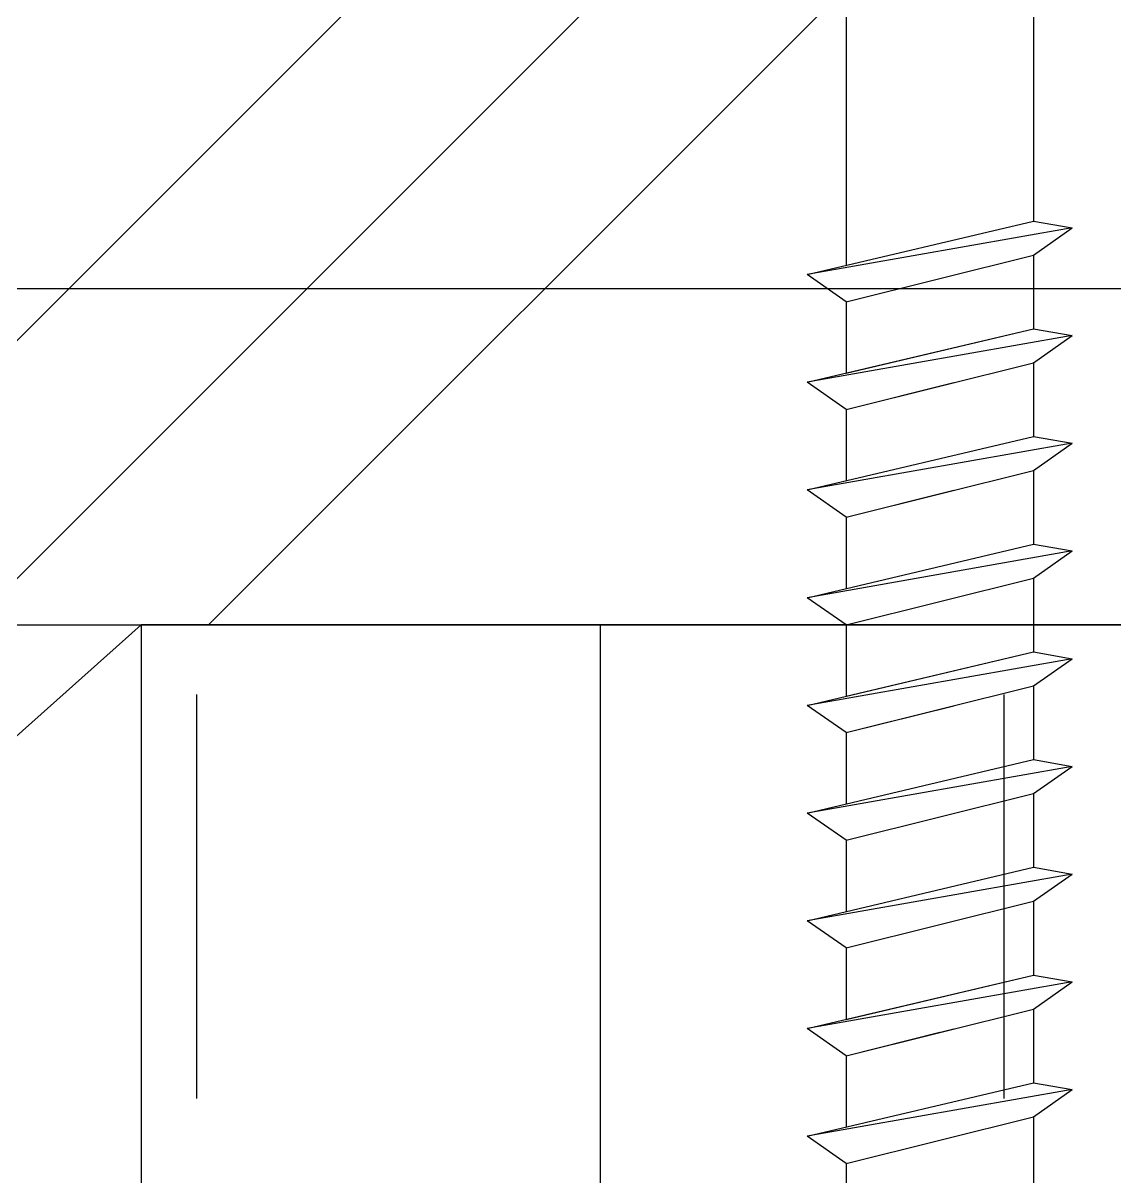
# Model space of a CAD drawing. Header units: inches. Extents: x -2661 to 42767, y -1222 to 9099.
# Drawn here: x -245.787 to -244.773, y 3383.24 to 3384.311 of the extents above; entities that cross this region are included whole.
import ezdxf

# ---------------------------------------------------------------- set-up
doc = ezdxf.new("R2010")
doc.units = ezdxf.units.IN
doc.header["$LTSCALE"] = 12
doc.header["$MEASUREMENT"] = 0
doc.layers.get('0').update_dxf_attribs({"linetype": 'CONTINUOUS'})
for name, color, linetype in [('S-FASTENERS', 2, 'CONTINUOUS'), ('S-SIMPSON', 2, 'CONTINUOUS'), ('S-WOOD', 3, 'CONTINUOUS')]:
    doc.layers.add(name, color=color, linetype=linetype)

# ---------------------------------------------------------------- blocks, each defined once
blk = doc.blocks.new('*U1147')
at = {"layer": 'S-WOOD'}
h = blk.add_hatch(dxfattribs=at)
h.set_pattern_fill('ANSI33', color=1, scale=3, angle=45, style=0)
h.set_pattern_definition([(90, (3.75, -8.375), (-0.75, 1e-16), []), (90, (4.125, -8), (-0.75, 1e-16), [0.375, -0.1875])])
h.paths.add_polyline_path([(5.25, -11.875), (0, -11.875), (0, 0), (5.25, 0)])
blk.add_lwpolyline([(5.25, -11.875), (0, -11.875), (0, 0), (5.25, 0)], close=True)
at = {"color": 4}
blk.add_lwpolyline([(0, 0), (5.25, 0), (5.25, -11.875), (0, -11.875)], close=True, dxfattribs=at)
blk = doc.blocks.new('SDS.25X6-f')
at = {"layer": 'S-SIMPSON'}
for p, q in [((0.087, -0.5316), (0.087, -2.75)), ((0.087, -0.5316), (0.087, -2.75)), ((-0.087, -0.536), (-0.087, -2.7912)), ((-0.087, -0.5749), (-0.087, -2.7912)), ((0.087, -2.6816), (0.087, -2.75)), ((0.087, -2.6816), (0.087, -2.75)), ((0.087, -2.6816), (0.087, -2.75)), ((0.087, -2.6816), (0.087, -2.75)), ((0.087, -2.6816), (0.087, -2.75)), ((0.087, -2.6816), (0.087, -2.75)), ((-0.087, -2.7249), (-0.087, -2.7912)), ((-0.087, -2.7249), (-0.087, -2.7912)), ((-0.087, -2.7249), (-0.087, -2.7912)), ((-0.087, -2.7249), (-0.087, -2.7912)), ((-0.087, -2.7249), (-0.087, -2.7912)), ((-0.087, -2.7249), (-0.087, -2.7912)), ((-0.087, -2.7249), (-0.087, -2.7912)), ((-0.087, -2.7249), (-0.087, -2.7912))]:
    blk.add_line(p, q, dxfattribs=at)
at = {"layer": 'S-SIMPSON', "color": 1}
for p, q in [((-0.123, -2.7997), (0.087, -2.75)), ((-0.123, -2.7997), (0.087, -2.75)), ((-0.123, -2.7997), (0.087, -2.75)), ((-0.123, -2.7997), (0.087, -2.75)), ((0.087, -2.75), (0.123, -2.7563)), ((0.087, -2.75), (0.123, -2.7563)), ((0.087, -2.75), (0.123, -2.7563)), ((0.087, -2.75), (0.123, -2.7563)), ((0.123, -2.7563), (-0.123, -2.7997)), ((0.123, -2.7563), (-0.123, -2.7997)), ((0.123, -2.7563), (-0.123, -2.7997)), ((0.123, -2.7563), (-0.123, -2.7997)), ((0.087, -2.7816), (0.123, -2.7563)), ((0.087, -2.7816), (0.123, -2.7563)), ((0.087, -2.7816), (0.123, -2.7563)), ((0.087, -2.7816), (0.123, -2.7563)), ((-0.087, -2.8249), (0.087, -2.7816)), ((-0.087, -2.8249), (0.087, -2.7816)), ((-0.087, -2.8249), (0.087, -2.7816)), ((-0.087, -2.8249), (0.087, -2.7816)), ((0.087, -2.7816), (0.087, -2.85)), ((0.087, -2.7816), (0.087, -2.85)), ((0.087, -2.7816), (0.087, -2.85)), ((0.087, -2.7816), (0.087, -2.85)), ((0.087, -2.7816), (0.087, -2.85)), ((0.087, -2.7816), (0.087, -2.85)), ((0.087, -2.7816), (0.087, -2.85)), ((0.087, -2.7816), (0.087, -2.85)), ((0.087, -2.7816), (0.087, -2.85)), ((0.087, -2.7816), (0.087, -2.85)), ((0.087, -2.7816), (0.087, -2.85)), ((0.087, -2.7816), (0.087, -2.85)), ((0.087, -2.7816), (0.087, -2.85)), ((0.087, -2.7816), (0.087, -2.85)), ((-0.087, -2.8249), (-0.123, -2.7997)), ((-0.087, -2.8249), (-0.123, -2.7997)), ((-0.087, -2.8249), (-0.123, -2.7997)), ((-0.087, -2.8249), (-0.123, -2.7997)), ((-0.087, -2.8249), (-0.123, -2.7997)), ((-0.087, -2.8249), (0, -2.8032)), ((-0.087, -2.8249), (-0.087, -2.8912)), ((-0.087, -2.8249), (-0.087, -2.8912)), ((-0.087, -2.8249), (-0.087, -2.8912)), ((-0.087, -2.8249), (-0.087, -2.8912)), ((-0.087, -2.8249), (-0.087, -2.8912)), ((-0.087, -2.8249), (-0.087, -2.8912)), ((-0.087, -2.8249), (-0.087, -2.8912)), ((-0.087, -2.8249), (-0.087, -2.8912)), ((-0.087, -2.8249), (-0.087, -2.8912)), ((-0.087, -2.8249), (-0.087, -2.8912)), ((-0.087, -2.8249), (-0.087, -2.8912)), ((-0.087, -2.8249), (-0.087, -2.8912)), ((-0.087, -2.8249), (-0.087, -2.8912)), ((-0.087, -2.8249), (-0.087, -2.8912)), ((-0.087, -2.8249), (-0.087, -2.8912)), ((-0.087, -2.8249), (-0.087, -2.8912)), ((-0.123, -2.8997), (0.087, -2.85)), ((-0.123, -2.8997), (0.087, -2.85)), ((-0.123, -2.8997), (0.087, -2.85)), ((-0.123, -2.8997), (0.087, -2.85)), ((-0.123, -2.8997), (0.087, -2.85)), ((-0.123, -2.8997), (0.087, -2.85)), ((-0.123, -2.8997), (0.087, -2.85)), ((-0.123, -2.8997), (0.087, -2.85)), ((0.123, -2.8563), (-0.123, -2.8997)), ((0.123, -2.8563), (-0.123, -2.8997)), ((0.123, -2.8563), (-0.123, -2.8997)), ((0.123, -2.8563), (-0.123, -2.8997)), ((0.123, -2.8563), (-0.123, -2.8997)), ((0.123, -2.8563), (-0.123, -2.8997)), ((0.123, -2.8563), (-0.123, -2.8997)), ((0.123, -2.8563), (-0.123, -2.8997)), ((0.123, -2.8563), (-0.123, -2.8997)), ((-0.087, -2.8912), (0.087, -2.85)), ((0.087, -2.85), (0.123, -2.8563)), ((0.087, -2.85), (0.123, -2.8563)), ((0.087, -2.85), (0.123, -2.8563)), ((0.087, -2.85), (0.123, -2.8563)), ((0.087, -2.85), (0.123, -2.8563)), ((0.087, -2.85), (0.123, -2.8563)), ((0.087, -2.85), (0.123, -2.8563)), ((0.087, -2.85), (0.123, -2.8563)), ((0.087, -2.85), (0.123, -2.8563)), ((0.087, -2.8816), (0.123, -2.8563)), ((0.087, -2.8816), (0.123, -2.8563)), ((0.087, -2.8816), (0.123, -2.8563)), ((0.087, -2.8816), (0.123, -2.8563)), ((0.087, -2.8816), (0.123, -2.8563)), ((0.087, -2.8816), (0.123, -2.8563)), ((0.087, -2.8816), (0.123, -2.8563)), ((0.087, -2.8816), (0.123, -2.8563)), ((0.087, -2.8816), (0.123, -2.8563)), ((-0.087, -2.9249), (0.087, -2.8816)), ((-0.087, -2.9249), (0.087, -2.8816)), ((-0.087, -2.9249), (0.087, -2.8816)), ((-0.087, -2.9249), (0.087, -2.8816)), ((-0.087, -2.9249), (0.087, -2.8816)), ((-0.087, -2.9249), (0.087, -2.8816)), ((-0.087, -2.9249), (0.087, -2.8816)), ((-0.087, -2.9249), (0.087, -2.8816)), ((-0.087, -2.9249), (0.087, -2.8816)), ((0.087, -2.8816), (0.087, -2.95)), ((0.087, -2.8816), (0.087, -2.95)), ((0.087, -2.8816), (0.087, -2.95)), ((0.087, -2.8816), (0.087, -2.95)), ((0.087, -2.8816), (0.087, -2.95)), ((0.087, -2.8816), (0.087, -2.95)), ((0.087, -2.8816), (0.087, -2.95)), ((0.087, -2.8816), (0.087, -2.95)), ((0.087, -2.8816), (0.087, -2.95)), ((0.087, -2.8816), (0.087, -2.95)), ((0.087, -2.8816), (0.087, -2.95)), ((0.087, -2.8816), (0.087, -2.95)), ((0.087, -2.8816), (0.087, -2.95)), ((0.087, -2.8816), (0.087, -2.95)), ((0.087, -2.8816), (0.087, -2.95)), ((0.087, -2.8816), (0.087, -2.95)), ((0.087, -2.8816), (0.087, -2.95)), ((0.087, -2.8816), (0.087, -2.95)), ((0.087, -2.8816), (0.087, -2.95)), ((0.087, -2.8816), (0.087, -2.95)), ((0.087, -2.8816), (0.087, -2.95)), ((-0.087, -2.9249), (-0.123, -2.8997)), ((-0.087, -2.9249), (-0.123, -2.8997)), ((-0.087, -2.9249), (-0.123, -2.8997)), ((-0.087, -2.9249), (-0.123, -2.8997)), ((-0.087, -2.9249), (-0.123, -2.8997)), ((-0.087, -2.9249), (-0.123, -2.8997)), ((-0.087, -2.9249), (-0.123, -2.8997)), ((-0.087, -2.9249), (-0.123, -2.8997)), ((-0.087, -2.9249), (-0.123, -2.8997)), ((-0.087, -2.9249), (-0.123, -2.8997)), ((-0.087, -2.9249), (-0.123, -2.8997)), ((-0.087, -2.9249), (-0.123, -2.8997)), ((-0.087, -2.9249), (-0.123, -2.8997)), ((-0.087, -2.9249), (0.013, -2.9)), ((-0.087, -2.9249), (0.013, -2.9)), ((-0.087, -2.9249), (0.013, -2.9)), ((-0.087, -2.9249), (0, -2.9032)), ((-0.087, -2.9249), (-0.087, -2.9912)), ((-0.087, -2.9249), (-0.087, -2.9912)), ((-0.087, -2.9249), (-0.087, -2.9912)), ((-0.087, -2.9249), (-0.087, -2.9912)), ((-0.087, -2.9249), (-0.087, -2.9912)), ((-0.087, -2.9249), (-0.087, -2.9912)), ((-0.087, -2.9249), (-0.087, -2.9912)), ((-0.087, -2.9249), (-0.087, -2.9912)), ((-0.087, -2.9249), (-0.087, -2.9912)), ((-0.087, -2.9249), (-0.087, -2.9912)), ((-0.087, -2.9249), (-0.087, -2.9912)), ((-0.087, -2.9249), (-0.087, -2.9912)), ((-0.087, -2.9249), (-0.087, -2.9912)), ((-0.087, -2.9249), (-0.087, -2.9912)), ((-0.087, -2.9249), (-0.087, -2.9912)), ((-0.087, -2.9249), (-0.087, -2.9912)), ((-0.087, -2.9249), (-0.087, -2.9912)), ((-0.087, -2.9249), (-0.087, -2.9912)), ((-0.087, -2.9249), (-0.087, -2.9912)), ((-0.087, -2.9249), (-0.087, -2.9912)), ((-0.087, -2.9249), (-0.087, -2.9912)), ((-0.123, -2.9997), (0.087, -2.95)), ((-0.123, -2.9997), (0.087, -2.95)), ((-0.123, -2.9997), (0.087, -2.95)), ((-0.123, -2.9997), (0.087, -2.95)), ((-0.123, -2.9997), (0.087, -2.95)), ((-0.123, -2.9997), (0.087, -2.95)), ((-0.123, -2.9997), (0.087, -2.95)), ((-0.123, -2.9997), (0.087, -2.95)), ((-0.123, -2.9997), (0.087, -2.95)), ((-0.123, -2.9997), (0.087, -2.95)), ((-0.123, -2.9997), (0.087, -2.95)), ((-0.123, -2.9997), (0.087, -2.95)), ((0.123, -2.9563), (-0.123, -2.9997)), ((0.123, -2.9563), (-0.123, -2.9997)), ((0.123, -2.9563), (-0.123, -2.9997)), ((0.123, -2.9563), (-0.123, -2.9997)), ((0.123, -2.9563), (-0.123, -2.9997)), ((0.123, -2.9563), (-0.123, -2.9997)), ((0.123, -2.9563), (-0.123, -2.9997)), ((0.123, -2.9563), (-0.123, -2.9997)), ((0.123, -2.9563), (-0.123, -2.9997)), ((0.123, -2.9563), (-0.123, -2.9997)), ((0.123, -2.9563), (-0.123, -2.9997)), ((0.123, -2.9563), (-0.123, -2.9997)), ((0.087, -2.95), (0.123, -2.9563)), ((0.087, -2.95), (0.123, -2.9563)), ((0.087, -2.95), (0.123, -2.9563)), ((0.087, -2.95), (0.123, -2.9563)), ((0.087, -2.95), (0.123, -2.9563)), ((0.087, -2.95), (0.123, -2.9563)), ((0.087, -2.95), (0.123, -2.9563)), ((0.087, -2.95), (0.123, -2.9563)), ((0.087, -2.95), (0.123, -2.9563)), ((0.087, -2.95), (0.123, -2.9563)), ((0.087, -2.95), (0.123, -2.9563)), ((0.087, -2.95), (0.123, -2.9563)), ((0.087, -2.9816), (0.123, -2.9563)), ((0.087, -2.9816), (0.123, -2.9563)), ((0.087, -2.9816), (0.123, -2.9563)), ((0.087, -2.9816), (0.123, -2.9563)), ((0.087, -2.9816), (0.123, -2.9563)), ((0.087, -2.9816), (0.123, -2.9563)), ((0.087, -2.9816), (0.123, -2.9563)), ((0.087, -2.9816), (0.123, -2.9563)), ((0.087, -2.9816), (0.123, -2.9563)), ((0.087, -2.9816), (0.123, -2.9563)), ((0.087, -2.9816), (0.123, -2.9563)), ((0.087, -2.9816), (0.123, -2.9563)), ((-0.087, -3.0249), (0.087, -2.9816)), ((-0.087, -3.0249), (0.087, -2.9816)), ((-0.087, -3.0249), (0.087, -2.9816)), ((-0.087, -3.0249), (0.087, -2.9816)), ((-0.087, -3.0249), (0.087, -2.9816)), ((-0.087, -3.0249), (0.087, -2.9816)), ((-0.087, -3.0249), (0.087, -2.9816)), ((-0.087, -3.0249), (0.087, -2.9816)), ((-0.087, -3.0249), (0.087, -2.9816)), ((-0.087, -3.0249), (0.087, -2.9816)), ((-0.087, -3.0249), (0.087, -2.9816)), ((-0.087, -3.0249), (0.087, -2.9816)), ((0.087, -2.9816), (0.087, -3.05)), ((0.087, -2.9816), (0.087, -3.05)), ((0.087, -2.9816), (0.087, -3.05)), ((0.087, -2.9816), (0.087, -3.05)), ((0.087, -2.9816), (0.087, -3.05)), ((0.087, -2.9816), (0.087, -3.05)), ((0.087, -2.9816), (0.087, -3.05)), ((0.087, -2.9816), (0.087, -3.05)), ((0.087, -2.9816), (0.087, -3.05)), ((0.087, -2.9816), (0.087, -3.05)), ((0.087, -2.9816), (0.087, -3.05)), ((0.087, -2.9816), (0.087, -3.05)), ((0.087, -2.9816), (0.087, -3.05)), ((0.087, -2.9816), (0.087, -3.05)), ((0.087, -2.9816), (0.087, -3.05)), ((0.087, -2.9816), (0.087, -3.05)), ((0.087, -2.9816), (0.087, -3.05)), ((0.087, -2.9816), (0.087, -3.05)), ((0.087, -2.9816), (0.087, -3.05)), ((0.087, -2.9816), (0.087, -3.05)), ((0.087, -2.9816), (0.087, -3.05)), ((0.087, -2.9816), (0.087, -3.05)), ((0.087, -2.9816), (0.087, -3.05)), ((0.087, -2.9816), (0.087, -3.05)), ((0.087, -2.9816), (0.087, -3.05)), ((-0.087, -3.0249), (-0.123, -2.9997)), ((-0.087, -3.0249), (-0.123, -2.9997)), ((-0.087, -3.0249), (-0.123, -2.9997)), ((-0.087, -3.0249), (-0.123, -2.9997)), ((-0.087, -3.0249), (-0.123, -2.9997)), ((-0.087, -3.0249), (-0.123, -2.9997)), ((-0.087, -3.0249), (-0.123, -2.9997)), ((-0.087, -3.0249), (-0.123, -2.9997)), ((-0.087, -3.0249), (-0.123, -2.9997)), ((-0.087, -3.0249), (-0.123, -2.9997)), ((-0.087, -3.0249), (-0.123, -2.9997)), ((-0.087, -3.0249), (-0.123, -2.9997)), ((-0.087, -3.0249), (-0.123, -2.9997)), ((-0.087, -3.0249), (-0.123, -2.9997)), ((-0.087, -3.0249), (-0.123, -2.9997)), ((-0.087, -3.0249), (0.013, -3)), ((-0.087, -3.0249), (0.013, -3)), ((-0.087, -3.0249), (0.013, -3)), ((-0.087, -3.0249), (-0.087, -3.0912)), ((-0.087, -3.0249), (-0.087, -3.0912)), ((-0.087, -3.0249), (-0.087, -3.0912)), ((-0.087, -3.0249), (-0.087, -3.0912)), ((-0.087, -3.0249), (-0.087, -3.0912)), ((-0.087, -3.0249), (-0.087, -3.0912)), ((-0.087, -3.0249), (-0.087, -3.0912)), ((-0.087, -3.0249), (-0.087, -3.0912)), ((-0.087, -3.0249), (-0.087, -3.0912)), ((-0.087, -3.0249), (-0.087, -3.0912)), ((-0.087, -3.0249), (-0.087, -3.0912)), ((-0.087, -3.0249), (-0.087, -3.0912)), ((-0.087, -3.0249), (-0.087, -3.0912)), ((-0.087, -3.0249), (-0.087, -3.0912)), ((-0.087, -3.0249), (-0.087, -3.0912)), ((-0.087, -3.0249), (-0.087, -3.0912)), ((-0.087, -3.0249), (-0.087, -3.0912)), ((-0.087, -3.0249), (-0.087, -3.0912)), ((-0.087, -3.0249), (-0.087, -3.0912)), ((-0.087, -3.0249), (-0.087, -3.0912)), ((-0.087, -3.0249), (-0.087, -3.0912)), ((-0.087, -3.0249), (-0.087, -3.0912)), ((-0.087, -3.0249), (-0.087, -3.0912)), ((-0.087, -3.0249), (-0.087, -3.0912)), ((-0.087, -3.0249), (-0.087, -3.0912)), ((-0.123, -3.0997), (0.087, -3.05)), ((-0.123, -3.0997), (0.087, -3.05)), ((-0.123, -3.0997), (0.087, -3.05)), ((-0.123, -3.0997), (0.087, -3.05)), ((-0.123, -3.0997), (0.087, -3.05)), ((-0.123, -3.0997), (0.087, -3.05)), ((-0.123, -3.0997), (0.087, -3.05)), ((-0.123, -3.0997), (0.087, -3.05)), ((-0.123, -3.0997), (0.087, -3.05)), ((-0.123, -3.0997), (0.087, -3.05)), ((-0.123, -3.0997), (0.087, -3.05)), ((-0.123, -3.0997), (0.087, -3.05)), ((-0.123, -3.0997), (0.087, -3.05)), ((-0.123, -3.0997), (0.087, -3.05)), ((-0.123, -3.0997), (0.087, -3.05)), ((-0.123, -3.0997), (0.087, -3.05)), ((-0.123, -3.0997), (0.087, -3.05)), ((-0.123, -3.0997), (0.087, -3.05)), ((-0.123, -3.0997), (0.087, -3.05)), ((0.087, -3.05), (0.123, -3.0563)), ((0.087, -3.05), (0.123, -3.0563)), ((0.087, -3.05), (0.123, -3.0563)), ((0.087, -3.05), (0.123, -3.0563)), ((0.087, -3.05), (0.123, -3.0563)), ((0.087, -3.05), (0.123, -3.0563)), ((0.087, -3.05), (0.123, -3.0563)), ((0.087, -3.05), (0.123, -3.0563)), ((0.087, -3.05), (0.123, -3.0563)), ((0.087, -3.05), (0.123, -3.0563)), ((0.087, -3.05), (0.123, -3.0563)), ((0.087, -3.05), (0.123, -3.0563)), ((0.087, -3.05), (0.123, -3.0563)), ((0.087, -3.05), (0.123, -3.0563)), ((0.087, -3.05), (0.123, -3.0563)), ((0.087, -3.05), (0.123, -3.0563)), ((0.087, -3.05), (0.123, -3.0563)), ((0.087, -3.05), (0.123, -3.0563)), ((0.087, -3.05), (0.123, -3.0563)), ((0.123, -3.0563), (-0.123, -3.0997)), ((0.123, -3.0563), (-0.123, -3.0997)), ((0.123, -3.0563), (-0.123, -3.0997)), ((0.123, -3.0563), (-0.123, -3.0997)), ((0.123, -3.0563), (-0.123, -3.0997)), ((0.123, -3.0563), (-0.123, -3.0997)), ((0.123, -3.0563), (-0.123, -3.0997)), ((0.123, -3.0563), (-0.123, -3.0997)), ((0.123, -3.0563), (-0.123, -3.0997)), ((0.123, -3.0563), (-0.123, -3.0997)), ((0.123, -3.0563), (-0.123, -3.0997)), ((0.123, -3.0563), (-0.123, -3.0997)), ((0.123, -3.0563), (-0.123, -3.0997)), ((0.123, -3.0563), (-0.123, -3.0997)), ((0.123, -3.0563), (-0.123, -3.0997)), ((0.123, -3.0563), (-0.123, -3.0997)), ((0.123, -3.0563), (-0.123, -3.0997)), ((0.123, -3.0563), (-0.123, -3.0997)), ((0.123, -3.0563), (-0.123, -3.0997)), ((0.087, -3.0816), (0.123, -3.0563)), ((0.087, -3.0816), (0.123, -3.0563)), ((0.087, -3.0816), (0.123, -3.0563)), ((0.087, -3.0816), (0.123, -3.0563)), ((0.087, -3.0816), (0.123, -3.0563)), ((0.087, -3.0816), (0.123, -3.0563)), ((0.087, -3.0816), (0.123, -3.0563)), ((0.087, -3.0816), (0.123, -3.0563)), ((0.087, -3.0816), (0.123, -3.0563)), ((0.087, -3.0816), (0.123, -3.0563)), ((0.087, -3.0816), (0.123, -3.0563)), ((0.087, -3.0816), (0.123, -3.0563)), ((0.087, -3.0816), (0.123, -3.0563)), ((0.087, -3.0816), (0.123, -3.0563)), ((0.087, -3.0816), (0.123, -3.0563)), ((0.087, -3.0816), (0.123, -3.0563)), ((0.087, -3.0816), (0.123, -3.0563)), ((0.087, -3.0816), (0.123, -3.0563)), ((0.087, -3.0816), (0.123, -3.0563)), ((-0.087, -3.1249), (0.087, -3.0816)), ((-0.087, -3.1249), (0.087, -3.0816)), ((-0.087, -3.1249), (0.087, -3.0816)), ((-0.087, -3.1249), (0.087, -3.0816)), ((-0.087, -3.1249), (0.087, -3.0816)), ((-0.087, -3.1249), (0.087, -3.0816)), ((-0.087, -3.1249), (0.087, -3.0816)), ((-0.087, -3.1249), (0.087, -3.0816)), ((-0.087, -3.1249), (0.087, -3.0816)), ((-0.087, -3.1249), (0.087, -3.0816)), ((-0.087, -3.1249), (0.087, -3.0816)), ((-0.087, -3.1249), (0.087, -3.0816)), ((-0.087, -3.1249), (0.087, -3.0816)), ((-0.087, -3.1249), (0.087, -3.0816)), ((-0.087, -3.1249), (0.087, -3.0816)), ((-0.087, -3.1249), (0.087, -3.0816)), ((-0.087, -3.1249), (0.087, -3.0816)), ((-0.087, -3.1249), (0.087, -3.0816)), ((-0.087, -3.1249), (0.087, -3.0816)), ((0.087, -3.0816), (0.087, -3.15)), ((0.087, -3.0816), (0.087, -3.15)), ((0.087, -3.0816), (0.087, -3.15)), ((0.087, -3.0816), (0.087, -3.15)), ((0.087, -3.0816), (0.087, -3.15)), ((0.087, -3.0816), (0.087, -3.15)), ((0.087, -3.0816), (0.087, -3.15)), ((0.087, -3.0816), (0.087, -3.15)), ((0.087, -3.0816), (0.087, -3.15)), ((0.087, -3.0816), (0.087, -3.15)), ((0.087, -3.0816), (0.087, -3.15)), ((0.087, -3.0816), (0.087, -3.15)), ((-0.087, -3.1249), (-0.123, -3.0997)), ((-0.087, -3.1249), (-0.123, -3.0997)), ((-0.087, -3.1249), (-0.123, -3.0997)), ((-0.087, -3.1249), (-0.123, -3.0997)), ((-0.087, -3.1249), (-0.123, -3.0997)), ((-0.087, -3.1249), (-0.123, -3.0997)), ((-0.087, -3.1249), (-0.123, -3.0997)), ((-0.087, -3.1249), (-0.123, -3.0997)), ((-0.087, -3.1249), (-0.123, -3.0997)), ((-0.087, -3.1249), (-0.123, -3.0997)), ((-0.087, -3.1249), (-0.123, -3.0997)), ((-0.087, -3.1249), (-0.123, -3.0997)), ((-0.087, -3.1249), (-0.123, -3.0997)), ((-0.087, -3.1249), (-0.123, -3.0997)), ((-0.087, -3.1249), (-0.123, -3.0997)), ((-0.087, -3.1249), (-0.123, -3.0997)), ((-0.087, -3.1249), (-0.123, -3.0997)), ((-0.087, -3.1249), (-0.123, -3.0997)), ((-0.087, -3.1249), (-0.123, -3.0997)), ((-0.087, -3.1249), (-0.123, -3.0997)), ((-0.087, -3.1249), (-0.123, -3.0997)), ((-0.087, -3.1249), (-0.123, -3.0997)), ((-0.087, -3.1249), (-0.123, -3.0997)), ((-0.087, -3.1249), (0, -3.1032)), ((-0.087, -3.1249), (0, -3.1032)), ((-0.087, -3.1249), (0, -3.1032)), ((-0.087, -3.1249), (0, -3.1032)), ((-0.087, -3.1249), (-0.087, -3.1912)), ((-0.087, -3.1249), (-0.087, -3.1912)), ((-0.087, -3.1249), (-0.087, -3.1912)), ((-0.087, -3.1249), (-0.087, -3.1912)), ((-0.087, -3.1249), (-0.087, -3.1912)), ((-0.087, -3.1249), (-0.087, -3.1912)), ((-0.087, -3.1249), (-0.087, -3.1912)), ((-0.087, -3.1249), (-0.087, -3.1912)), ((-0.087, -3.1249), (-0.087, -3.1912)), ((-0.087, -3.1249), (-0.087, -3.1912)), ((-0.087, -3.1249), (-0.087, -3.1912)), ((-0.087, -3.1249), (-0.087, -3.1912)), ((-0.087, -3.1249), (-0.087, -3.1912)), ((-0.087, -3.1249), (-0.087, -3.1912)), ((-0.123, -3.1997), (0.087, -3.15)), ((-0.123, -3.1997), (0.087, -3.15)), ((-0.123, -3.1997), (0.087, -3.15)), ((-0.123, -3.1997), (0.087, -3.15)), ((-0.123, -3.1997), (0.087, -3.15)), ((-0.123, -3.1997), (0.087, -3.15)), ((-0.123, -3.1997), (0.087, -3.15)), ((-0.123, -3.1997), (0.087, -3.15)), ((0.123, -3.1563), (-0.123, -3.1997)), ((0.123, -3.1563), (-0.123, -3.1997)), ((0.123, -3.1563), (-0.123, -3.1997)), ((0.123, -3.1563), (-0.123, -3.1997)), ((0.123, -3.1563), (-0.123, -3.1997)), ((0.123, -3.1563), (-0.123, -3.1997)), ((0.123, -3.1563), (-0.123, -3.1997)), ((0.123, -3.1563), (-0.123, -3.1997)), ((0.123, -3.1563), (-0.123, -3.1997)), ((-0.087, -3.1912), (0.087, -3.15)), ((0.087, -3.15), (0.123, -3.1563)), ((0.087, -3.15), (0.123, -3.1563)), ((0.087, -3.15), (0.123, -3.1563)), ((0.087, -3.15), (0.123, -3.1563)), ((0.087, -3.15), (0.123, -3.1563)), ((0.087, -3.15), (0.123, -3.1563)), ((0.087, -3.15), (0.123, -3.1563)), ((0.087, -3.15), (0.123, -3.1563)), ((0.087, -3.15), (0.123, -3.1563)), ((0.087, -3.1816), (0.123, -3.1563)), ((0.087, -3.1816), (0.123, -3.1563)), ((0.087, -3.1816), (0.123, -3.1563)), ((0.087, -3.1816), (0.123, -3.1563)), ((0.087, -3.1816), (0.123, -3.1563)), ((0.087, -3.1816), (0.123, -3.1563)), ((0.087, -3.1816), (0.123, -3.1563)), ((0.087, -3.1816), (0.123, -3.1563)), ((0.087, -3.1816), (0.123, -3.1563)), ((-0.087, -3.2249), (0.087, -3.1816)), ((-0.087, -3.2249), (0.087, -3.1816)), ((-0.087, -3.2249), (0.087, -3.1816)), ((-0.087, -3.2249), (0.087, -3.1816)), ((-0.087, -3.2249), (0.087, -3.1816)), ((-0.087, -3.2249), (0.087, -3.1816)), ((-0.087, -3.2249), (0.087, -3.1816)), ((-0.087, -3.2249), (0.087, -3.1816)), ((-0.087, -3.2249), (0.087, -3.1816)), ((0.087, -3.1816), (0.087, -3.25)), ((0.087, -3.1816), (0.087, -3.25)), ((0.087, -3.1816), (0.087, -3.25)), ((0.087, -3.1816), (0.087, -3.25)), ((0.087, -3.1816), (0.087, -3.25)), ((0.087, -3.1816), (0.087, -3.25)), ((0.087, -3.1816), (0.087, -3.25)), ((0.087, -3.1816), (0.087, -3.25)), ((0.087, -3.1816), (0.087, -3.25)), ((0.087, -3.1816), (0.087, -3.25)), ((0.087, -3.1816), (0.087, -3.25)), ((0.087, -3.1816), (0.087, -3.25)), ((0.087, -3.1816), (0.087, -3.25)), ((0.087, -3.1816), (0.087, -3.25)), ((0.087, -3.1816), (0.087, -3.25)), ((0.087, -3.1816), (0.087, -3.25)), ((0.087, -3.1816), (0.087, -3.25)), ((-0.087, -3.2249), (-0.123, -3.1997)), ((-0.087, -3.2249), (-0.123, -3.1997)), ((-0.087, -3.2249), (-0.123, -3.1997)), ((-0.087, -3.2249), (-0.123, -3.1997)), ((-0.087, -3.2249), (-0.123, -3.1997)), ((-0.087, -3.2249), (-0.123, -3.1997)), ((-0.087, -3.2249), (-0.123, -3.1997)), ((-0.087, -3.2249), (-0.123, -3.1997)), ((-0.087, -3.2249), (-0.123, -3.1997)), ((-0.087, -3.2249), (-0.123, -3.1997)), ((-0.087, -3.2249), (-0.123, -3.1997)), ((-0.087, -3.2249), (-0.123, -3.1997)), ((-0.087, -3.2249), (-0.123, -3.1997)), ((-0.087, -3.2249), (0.013, -3.2)), ((-0.087, -3.2249), (0.013, -3.2)), ((-0.087, -3.2249), (0.013, -3.2)), ((-0.087, -3.2249), (0, -3.2032)), ((-0.087, -3.2249), (-0.087, -3.2912)), ((-0.087, -3.2249), (-0.087, -3.2912)), ((-0.087, -3.2249), (-0.087, -3.2912)), ((-0.087, -3.2249), (-0.087, -3.2912)), ((-0.087, -3.2249), (-0.087, -3.2912)), ((-0.087, -3.2249), (-0.087, -3.2912)), ((-0.087, -3.2249), (-0.087, -3.2912)), ((-0.087, -3.2249), (-0.087, -3.2912)), ((-0.087, -3.2249), (-0.087, -3.2912)), ((-0.087, -3.2249), (-0.087, -3.2912)), ((-0.087, -3.2249), (-0.087, -3.2912)), ((-0.087, -3.2249), (-0.087, -3.2912)), ((-0.087, -3.2249), (-0.087, -3.2912)), ((-0.087, -3.2249), (-0.087, -3.2912)), ((-0.087, -3.2249), (-0.087, -3.2912)), ((-0.087, -3.2249), (-0.087, -3.2912)), ((-0.123, -3.2997), (0.087, -3.25)), ((-0.123, -3.2997), (0.087, -3.25)), ((-0.123, -3.2997), (0.087, -3.25)), ((-0.123, -3.2997), (0.087, -3.25)), ((-0.123, -3.2997), (0.087, -3.25)), ((-0.123, -3.2997), (0.087, -3.25)), ((-0.123, -3.2997), (0.087, -3.25)), ((-0.123, -3.2997), (0.087, -3.25)), ((-0.123, -3.2997), (0.087, -3.25)), ((-0.123, -3.2997), (0.087, -3.25)), ((-0.123, -3.2997), (0.087, -3.25)), ((-0.123, -3.2997), (0.087, -3.25)), ((0.123, -3.2563), (-0.123, -3.2997)), ((0.123, -3.2563), (-0.123, -3.2997)), ((0.123, -3.2563), (-0.123, -3.2997)), ((0.123, -3.2563), (-0.123, -3.2997)), ((0.123, -3.2563), (-0.123, -3.2997)), ((0.123, -3.2563), (-0.123, -3.2997)), ((0.123, -3.2563), (-0.123, -3.2997)), ((0.123, -3.2563), (-0.123, -3.2997)), ((0.123, -3.2563), (-0.123, -3.2997)), ((0.123, -3.2563), (-0.123, -3.2997)), ((0.123, -3.2563), (-0.123, -3.2997)), ((0.123, -3.2563), (-0.123, -3.2997)), ((0.087, -3.25), (0.123, -3.2563)), ((0.087, -3.25), (0.123, -3.2563)), ((0.087, -3.25), (0.123, -3.2563)), ((0.087, -3.25), (0.123, -3.2563)), ((0.087, -3.25), (0.123, -3.2563)), ((0.087, -3.25), (0.123, -3.2563)), ((0.087, -3.25), (0.123, -3.2563)), ((0.087, -3.25), (0.123, -3.2563)), ((0.087, -3.25), (0.123, -3.2563)), ((0.087, -3.25), (0.123, -3.2563)), ((0.087, -3.25), (0.123, -3.2563)), ((0.087, -3.25), (0.123, -3.2563)), ((0.087, -3.2816), (0.123, -3.2563)), ((0.087, -3.2816), (0.123, -3.2563)), ((0.087, -3.2816), (0.123, -3.2563)), ((0.087, -3.2816), (0.123, -3.2563)), ((0.087, -3.2816), (0.123, -3.2563)), ((0.087, -3.2816), (0.123, -3.2563)), ((0.087, -3.2816), (0.123, -3.2563)), ((0.087, -3.2816), (0.123, -3.2563)), ((0.087, -3.2816), (0.123, -3.2563)), ((0.087, -3.2816), (0.123, -3.2563)), ((0.087, -3.2816), (0.123, -3.2563)), ((0.087, -3.2816), (0.123, -3.2563)), ((-0.087, -3.3249), (0.087, -3.2816)), ((-0.087, -3.3249), (0.087, -3.2816)), ((-0.087, -3.3249), (0.087, -3.2816)), ((-0.087, -3.3249), (0.087, -3.2816)), ((-0.087, -3.3249), (0.087, -3.2816)), ((-0.087, -3.3249), (0.087, -3.2816)), ((-0.087, -3.3249), (0.087, -3.2816)), ((-0.087, -3.3249), (0.087, -3.2816)), ((-0.087, -3.3249), (0.087, -3.2816)), ((-0.087, -3.3249), (0.087, -3.2816)), ((-0.087, -3.3249), (0.087, -3.2816)), ((-0.087, -3.3249), (0.087, -3.2816)), ((0.087, -3.2816), (0.087, -3.35)), ((0.087, -3.2816), (0.087, -3.35)), ((0.087, -3.2816), (0.087, -3.35)), ((0.087, -3.2816), (0.087, -3.35)), ((0.087, -3.2816), (0.087, -3.35)), ((0.087, -3.2816), (0.087, -3.35)), ((0.087, -3.2816), (0.087, -3.35)), ((0.087, -3.2816), (0.087, -3.35)), ((0.087, -3.2816), (0.087, -3.35)), ((0.087, -3.2816), (0.087, -3.35)), ((0.087, -3.2816), (0.087, -3.35)), ((0.087, -3.2816), (0.087, -3.35)), ((0.087, -3.2816), (0.087, -3.35)), ((0.087, -3.2816), (0.087, -3.35)), ((0.087, -3.2816), (0.087, -3.35)), ((0.087, -3.2816), (0.087, -3.35)), ((0.087, -3.2816), (0.087, -3.35)), ((-0.087, -3.3249), (-0.123, -3.2997)), ((-0.087, -3.3249), (-0.123, -3.2997)), ((-0.087, -3.3249), (-0.123, -3.2997)), ((-0.087, -3.3249), (-0.123, -3.2997)), ((-0.087, -3.3249), (-0.123, -3.2997)), ((-0.087, -3.3249), (-0.123, -3.2997)), ((-0.087, -3.3249), (-0.123, -3.2997)), ((-0.087, -3.3249), (-0.123, -3.2997)), ((-0.087, -3.3249), (-0.123, -3.2997)), ((-0.087, -3.3249), (-0.123, -3.2997)), ((-0.087, -3.3249), (-0.123, -3.2997)), ((-0.087, -3.3249), (-0.123, -3.2997)), ((-0.087, -3.3249), (-0.087, -3.3912)), ((-0.087, -3.3249), (-0.087, -3.3912)), ((-0.087, -3.3249), (-0.087, -3.3912)), ((-0.087, -3.3249), (-0.087, -3.3912)), ((-0.087, -3.3249), (-0.087, -3.3912)), ((-0.087, -3.3249), (-0.087, -3.3912)), ((-0.087, -3.3249), (-0.087, -3.3912)), ((-0.087, -3.3249), (-0.087, -3.3912)), ((-0.087, -3.3249), (-0.087, -3.3912)), ((-0.087, -3.3249), (-0.087, -3.3912)), ((-0.087, -3.3249), (-0.087, -3.3912)), ((-0.087, -3.3249), (-0.087, -3.3912)), ((-0.087, -3.3249), (-0.087, -3.3912)), ((-0.087, -3.3249), (-0.087, -3.3912)), ((-0.087, -3.3249), (-0.087, -3.3912)), ((-0.087, -3.3249), (-0.087, -3.3912)), ((-0.087, -3.3249), (-0.087, -3.3912)), ((-0.123, -3.3997), (0.087, -3.35)), ((-0.123, -3.3997), (0.087, -3.35)), ((-0.123, -3.3997), (0.087, -3.35)), ((-0.123, -3.3997), (0.087, -3.35)), ((-0.123, -3.3997), (0.087, -3.35)), ((-0.123, -3.3997), (0.087, -3.35)), ((-0.123, -3.3997), (0.087, -3.35)), ((-0.123, -3.3997), (0.087, -3.35)), ((-0.123, -3.3997), (0.087, -3.35)), ((-0.123, -3.3997), (0.087, -3.35)), ((-0.123, -3.3997), (0.087, -3.35)), ((-0.123, -3.3997), (0.087, -3.35)), ((-0.123, -3.3997), (0.087, -3.35)), ((-0.123, -3.3997), (0.087, -3.35)), ((-0.123, -3.3997), (0.087, -3.35)), ((0.087, -3.35), (0.123, -3.3563)), ((0.087, -3.35), (0.123, -3.3563)), ((0.087, -3.35), (0.123, -3.3563)), ((0.087, -3.35), (0.123, -3.3563)), ((0.087, -3.35), (0.123, -3.3563)), ((0.087, -3.35), (0.123, -3.3563)), ((0.087, -3.35), (0.123, -3.3563)), ((0.087, -3.35), (0.123, -3.3563)), ((0.087, -3.35), (0.123, -3.3563)), ((0.087, -3.35), (0.123, -3.3563)), ((0.087, -3.35), (0.123, -3.3563)), ((0.087, -3.35), (0.123, -3.3563)), ((0.087, -3.35), (0.123, -3.3563)), ((0.087, -3.35), (0.123, -3.3563)), ((0.087, -3.35), (0.123, -3.3563)), ((0.123, -3.3563), (-0.123, -3.3997)), ((0.123, -3.3563), (-0.123, -3.3997)), ((0.123, -3.3563), (-0.123, -3.3997)), ((0.123, -3.3563), (-0.123, -3.3997)), ((0.123, -3.3563), (-0.123, -3.3997)), ((0.123, -3.3563), (-0.123, -3.3997)), ((0.123, -3.3563), (-0.123, -3.3997)), ((0.123, -3.3563), (-0.123, -3.3997)), ((0.123, -3.3563), (-0.123, -3.3997)), ((0.123, -3.3563), (-0.123, -3.3997)), ((0.123, -3.3563), (-0.123, -3.3997)), ((0.123, -3.3563), (-0.123, -3.3997)), ((0.123, -3.3563), (-0.123, -3.3997)), ((0.123, -3.3563), (-0.123, -3.3997)), ((0.123, -3.3563), (-0.123, -3.3997)), ((0.087, -3.3816), (0.123, -3.3563)), ((0.087, -3.3816), (0.123, -3.3563)), ((0.087, -3.3816), (0.123, -3.3563)), ((0.087, -3.3816), (0.123, -3.3563)), ((0.087, -3.3816), (0.123, -3.3563)), ((0.087, -3.3816), (0.123, -3.3563)), ((0.087, -3.3816), (0.123, -3.3563)), ((0.087, -3.3816), (0.123, -3.3563)), ((0.087, -3.3816), (0.123, -3.3563)), ((0.087, -3.3816), (0.123, -3.3563)), ((0.087, -3.3816), (0.123, -3.3563)), ((0.087, -3.3816), (0.123, -3.3563)), ((0.087, -3.3816), (0.123, -3.3563)), ((0.087, -3.3816), (0.123, -3.3563)), ((0.087, -3.3816), (0.123, -3.3563)), ((-0.087, -3.4249), (0.087, -3.3816)), ((-0.087, -3.4249), (0.087, -3.3816)), ((-0.087, -3.4249), (0.087, -3.3816)), ((-0.087, -3.4249), (0.087, -3.3816)), ((-0.087, -3.4249), (0.087, -3.3816)), ((-0.087, -3.4249), (0.087, -3.3816)), ((-0.087, -3.4249), (0.087, -3.3816)), ((-0.087, -3.4249), (0.087, -3.3816)), ((-0.087, -3.4249), (0.087, -3.3816)), ((-0.087, -3.4249), (0.087, -3.3816)), ((-0.087, -3.4249), (0.087, -3.3816)), ((-0.087, -3.4249), (0.087, -3.3816)), ((-0.087, -3.4249), (0.087, -3.3816)), ((-0.087, -3.4249), (0.087, -3.3816)), ((-0.087, -3.4249), (0.087, -3.3816)), ((0.087, -3.3816), (0.087, -3.45)), ((0.087, -3.3816), (0.087, -3.45)), ((0.087, -3.3816), (0.087, -3.45)), ((0.087, -3.3816), (0.087, -3.45)), ((0.087, -3.3816), (0.087, -3.45)), ((0.087, -3.3816), (0.087, -3.45)), ((0.087, -3.3816), (0.087, -3.45)), ((0.087, -3.3816), (0.087, -3.45)), ((0.087, -3.3816), (0.087, -3.45)), ((0.087, -3.3816), (0.087, -3.45)), ((0.087, -3.3816), (0.087, -3.45)), ((0.087, -3.3816), (0.087, -3.45)), ((0.087, -3.3816), (0.087, -3.45)), ((0.087, -3.3816), (0.087, -3.45)), ((0.087, -3.3816), (0.087, -3.45)), ((0.087, -3.3816), (0.087, -3.45)), ((0.087, -3.3816), (0.087, -3.45)), ((0.087, -3.3816), (0.087, -3.45)), ((-0.087, -3.4249), (-0.123, -3.3997)), ((-0.087, -3.4249), (-0.123, -3.3997)), ((-0.087, -3.4249), (-0.123, -3.3997)), ((-0.087, -3.4249), (-0.123, -3.3997)), ((-0.087, -3.4249), (-0.123, -3.3997)), ((-0.087, -3.4249), (-0.123, -3.3997)), ((-0.087, -3.4249), (-0.123, -3.3997)), ((-0.087, -3.4249), (-0.123, -3.3997)), ((-0.087, -3.4249), (-0.123, -3.3997)), ((-0.087, -3.4249), (-0.123, -3.3997)), ((-0.087, -3.4249), (-0.123, -3.3997)), ((-0.087, -3.4249), (-0.123, -3.3997)), ((-0.087, -3.4249), (-0.123, -3.3997)), ((-0.087, -3.4249), (-0.123, -3.3997)), ((-0.087, -3.4249), (-0.123, -3.3997)), ((-0.087, -3.4249), (-0.123, -3.3997)), ((-0.087, -3.4249), (-0.123, -3.3997)), ((-0.087, -3.4249), (-0.123, -3.3997)), ((-0.087, -3.4249), (0, -3.4032)), ((-0.087, -3.4249), (0, -3.4032)), ((-0.087, -3.4249), (0, -3.4032)), ((-0.087, -3.4249), (-0.087, -3.4912)), ((-0.087, -3.4249), (-0.087, -3.4912)), ((-0.087, -3.4249), (-0.087, -3.4912)), ((-0.087, -3.4249), (-0.087, -3.4912)), ((-0.087, -3.4249), (-0.087, -3.4912)), ((-0.087, -3.4249), (-0.087, -3.4912)), ((-0.087, -3.4249), (-0.087, -3.4912)), ((-0.087, -3.4249), (-0.087, -3.4912)), ((-0.087, -3.4249), (-0.087, -3.4912)), ((-0.087, -3.4249), (-0.087, -3.4912)), ((-0.087, -3.4249), (-0.087, -3.4912)), ((-0.087, -3.4249), (-0.087, -3.4912)), ((-0.123, -3.4997), (0.087, -3.45)), ((-0.123, -3.4997), (0.087, -3.45)), ((-0.123, -3.4997), (0.087, -3.45)), ((-0.123, -3.4997), (0.087, -3.45)), ((-0.123, -3.4997), (0.087, -3.45)), ((-0.123, -3.4997), (0.087, -3.45)), ((-0.123, -3.4997), (0.087, -3.45)), ((-0.123, -3.4997), (0.087, -3.45)), ((0.123, -3.4563), (-0.123, -3.4997)), ((0.123, -3.4563), (-0.123, -3.4997)), ((0.123, -3.4563), (-0.123, -3.4997)), ((0.123, -3.4563), (-0.123, -3.4997)), ((0.123, -3.4563), (-0.123, -3.4997)), ((0.123, -3.4563), (-0.123, -3.4997)), ((0.123, -3.4563), (-0.123, -3.4997)), ((0.123, -3.4563), (-0.123, -3.4997)), ((0.123, -3.4563), (-0.123, -3.4997)), ((-0.087, -3.4912), (0.087, -3.45)), ((0.087, -3.45), (0.123, -3.4563)), ((0.087, -3.45), (0.123, -3.4563)), ((0.087, -3.45), (0.123, -3.4563)), ((0.087, -3.45), (0.123, -3.4563)), ((0.087, -3.45), (0.123, -3.4563)), ((0.087, -3.45), (0.123, -3.4563)), ((0.087, -3.45), (0.123, -3.4563)), ((0.087, -3.45), (0.123, -3.4563)), ((0.087, -3.45), (0.123, -3.4563)), ((0.087, -3.4816), (0.123, -3.4563)), ((0.087, -3.4816), (0.123, -3.4563)), ((0.087, -3.4816), (0.123, -3.4563)), ((0.087, -3.4816), (0.123, -3.4563)), ((0.087, -3.4816), (0.123, -3.4563)), ((0.087, -3.4816), (0.123, -3.4563)), ((0.087, -3.4816), (0.123, -3.4563)), ((0.087, -3.4816), (0.123, -3.4563)), ((0.087, -3.4816), (0.123, -3.4563)), ((-0.087, -3.5249), (0.087, -3.4816)), ((-0.087, -3.5249), (0.087, -3.4816)), ((-0.087, -3.5249), (0.087, -3.4816)), ((-0.087, -3.5249), (0.087, -3.4816)), ((-0.087, -3.5249), (0.087, -3.4816)), ((-0.087, -3.5249), (0.087, -3.4816)), ((-0.087, -3.5249), (0.087, -3.4816)), ((-0.087, -3.5249), (0.087, -3.4816)), ((-0.087, -3.5249), (0.087, -3.4816)), ((0.087, -3.4816), (0.087, -3.55)), ((0.087, -3.4816), (0.087, -3.55)), ((0.087, -3.4816), (0.087, -3.55)), ((0.087, -3.4816), (0.087, -3.55)), ((0.087, -3.4816), (0.087, -3.55)), ((0.087, -3.4816), (0.087, -3.55)), ((0.087, -3.4816), (0.087, -3.55)), ((0.087, -3.4816), (0.087, -3.55)), ((0.087, -3.4816), (0.087, -3.55)), ((0.087, -3.4816), (0.087, -3.55)), ((0.087, -3.4816), (0.087, -3.55)), ((0.087, -3.4816), (0.087, -3.55)), ((0.087, -3.4816), (0.087, -3.55)), ((-0.087, -3.5249), (-0.123, -3.4997)), ((-0.087, -3.5249), (-0.123, -3.4997)), ((-0.087, -3.5249), (-0.123, -3.4997)), ((-0.087, -3.5249), (-0.123, -3.4997)), ((-0.087, -3.5249), (-0.123, -3.4997)), ((-0.087, -3.5249), (-0.123, -3.4997)), ((-0.087, -3.5249), (-0.123, -3.4997)), ((-0.087, -3.5249), (-0.123, -3.4997)), ((-0.087, -3.5249), (-0.123, -3.4997)), ((-0.087, -3.5249), (-0.123, -3.4997)), ((-0.087, -3.5249), (-0.123, -3.4997)), ((-0.087, -3.5249), (-0.123, -3.4997)), ((-0.087, -3.5249), (-0.123, -3.4997)), ((-0.087, -3.5249), (0.013, -3.5)), ((-0.087, -3.5249), (0.013, -3.5)), ((-0.087, -3.5249), (0.013, -3.5)), ((-0.087, -3.5249), (0, -3.5032)), ((-0.087, -3.5249), (-0.087, -3.5912)), ((-0.087, -3.5249), (-0.087, -3.5912)), ((-0.087, -3.5249), (-0.087, -3.5912)), ((-0.087, -3.5249), (-0.087, -3.5912)), ((-0.087, -3.5249), (-0.087, -3.5912)), ((-0.087, -3.5249), (-0.087, -3.5912)), ((-0.087, -3.5249), (-0.087, -3.5912)), ((-0.087, -3.5249), (-0.087, -3.5912)), ((-0.087, -3.5249), (-0.087, -3.5912)), ((-0.087, -3.5249), (-0.087, -3.5912)), ((-0.087, -3.5249), (-0.087, -3.5912)), ((-0.123, -3.5997), (0.087, -3.55)), ((-0.123, -3.5997), (0.087, -3.55)), ((-0.123, -3.5997), (0.087, -3.55)), ((-0.123, -3.5997), (0.087, -3.55)), ((-0.123, -3.5997), (0.087, -3.55)), ((-0.123, -3.5997), (0.087, -3.55)), ((-0.123, -3.5997), (0.087, -3.55)), ((-0.123, -3.5997), (0.087, -3.55)), ((-0.123, -3.5997), (0.087, -3.55)), ((0.123, -3.5563), (-0.123, -3.5997)), ((0.123, -3.5563), (-0.123, -3.5997)), ((0.123, -3.5563), (-0.123, -3.5997)), ((0.123, -3.5563), (-0.123, -3.5997)), ((0.123, -3.5563), (-0.123, -3.5997)), ((0.123, -3.5563), (-0.123, -3.5997)), ((0.123, -3.5563), (-0.123, -3.5997)), ((0.123, -3.5563), (-0.123, -3.5997)), ((0.123, -3.5563), (-0.123, -3.5997)), ((0.087, -3.55), (0.123, -3.5563)), ((0.087, -3.55), (0.123, -3.5563)), ((0.087, -3.55), (0.123, -3.5563)), ((0.087, -3.55), (0.123, -3.5563)), ((0.087, -3.55), (0.123, -3.5563)), ((0.087, -3.55), (0.123, -3.5563)), ((0.087, -3.55), (0.123, -3.5563)), ((0.087, -3.55), (0.123, -3.5563)), ((0.087, -3.55), (0.123, -3.5563)), ((0.087, -3.5816), (0.123, -3.5563)), ((0.087, -3.5816), (0.123, -3.5563)), ((0.087, -3.5816), (0.123, -3.5563)), ((0.087, -3.5816), (0.123, -3.5563)), ((0.087, -3.5816), (0.123, -3.5563)), ((0.087, -3.5816), (0.123, -3.5563)), ((0.087, -3.5816), (0.123, -3.5563)), ((0.087, -3.5816), (0.123, -3.5563)), ((0.087, -3.5816), (0.123, -3.5563)), ((-0.087, -3.6249), (0.087, -3.5816)), ((-0.087, -3.6249), (0.087, -3.5816)), ((-0.087, -3.6249), (0.087, -3.5816)), ((-0.087, -3.6249), (0.087, -3.5816)), ((-0.087, -3.6249), (0.087, -3.5816)), ((-0.087, -3.6249), (0.087, -3.5816)), ((-0.087, -3.6249), (0.087, -3.5816)), ((-0.087, -3.6249), (0.087, -3.5816)), ((-0.087, -3.6249), (0.087, -3.5816)), ((0.087, -3.5816), (0.087, -3.65)), ((0.087, -3.5816), (0.087, -3.65)), ((0.087, -3.5816), (0.087, -3.65)), ((0.087, -3.5816), (0.087, -3.65)), ((0.087, -3.5816), (0.087, -3.65)), ((0.087, -3.5816), (0.087, -3.65)), ((0.087, -3.5816), (0.087, -3.65)), ((0.087, -3.5816), (0.087, -3.65)), ((0.087, -3.5816), (0.087, -3.65)), ((0.087, -3.5816), (0.087, -3.65)), ((0.087, -3.5816), (0.087, -3.65)), ((-0.087, -3.6249), (-0.123, -3.5997)), ((-0.087, -3.6249), (-0.123, -3.5997)), ((-0.087, -3.6249), (-0.123, -3.5997)), ((-0.087, -3.6249), (-0.123, -3.5997)), ((-0.087, -3.6249), (-0.123, -3.5997)), ((-0.087, -3.6249), (-0.123, -3.5997)), ((-0.087, -3.6249), (-0.123, -3.5997)), ((-0.087, -3.6249), (-0.123, -3.5997)), ((-0.087, -3.6249), (-0.123, -3.5997)), ((-0.087, -3.6249), (-0.087, -3.6912)), ((-0.087, -3.6249), (-0.087, -3.6912)), ((-0.087, -3.6249), (-0.087, -3.6912)), ((-0.087, -3.6249), (-0.087, -3.6912)), ((-0.087, -3.6249), (-0.087, -3.6912)), ((-0.087, -3.6249), (-0.087, -3.6912)), ((-0.087, -3.6249), (-0.087, -3.6912)), ((-0.087, -3.6249), (-0.087, -3.6912)), ((-0.087, -3.6249), (-0.087, -3.6912)), ((-0.087, -3.6249), (-0.087, -3.6912)), ((-0.087, -3.6249), (-0.087, -3.6912))]:
    blk.add_line(p, q, dxfattribs=at)
blk = doc.blocks.new('*U1812')
at = {"layer": 'S-FASTENERS'}
blk.add_blockref('SDS.25X6-f', (0, 0), dxfattribs=at)
blk = doc.blocks.new('*U511')
at = {"color": 0}
blk.add_line((0, 11.875), (13.3437, 0), dxfattribs=at)
blk.add_lwpolyline([(0, 11.875), (0, 0), (13.3437, 0), (13.3437, 11.875)], close=True)

msp = doc.modelspace()

# ---------------------------------------------------------------- hatches: boundary and pattern name
at = {"layer": 'S-WOOD'}
h = msp.add_hatch(dxfattribs=at)
h.set_pattern_fill('PLAST', color=1, scale=5, angle=45, style=0)
h.set_pattern_definition([(45, (-245.6144, 3383.7527), (-0.883883, 0.883883), []), (45, (-245.7249, 3383.8632), (-0.883883, 0.883883), []), (45, (-245.8354, 3383.9736), (-0.883883, 0.883883), [])])
h.paths.add_polyline_path([(-283.23728, 3383.75268), (-240.42689, 3383.75268), (-240.42689, 3384.37768), (-283.61476, 3384.37768)])

# ---------------------------------------------------------------- linework, layer by layer
at = {"layer": 'S-WOOD', "color": 1}
msp.add_line((-283.42689, 3384.06518), (-240.42689, 3384.06518), dxfattribs=at)
at = {"layer": 'S-WOOD'}
msp.add_lwpolyline([(-283.23728, 3383.75268), (-240.42689, 3383.75268), (-240.42689, 3384.37768), (-283.61476, 3384.37768)], close=True, dxfattribs=at)

# ---------------------------------------------------------------- block references
at = {"layer": 'S-SIMPSON'}
msp.add_blockref('*U1812', (-244.93539, 3386.87768), dxfattribs=at)
at = {"layer": 'S-WOOD', "color": 2, "xscale": -1, "rotation": 180}
msp.add_blockref('*U511', (-259.02064, 3383.75268), dxfattribs=at)
at = {"layer": 'S-WOOD', "xscale": -1}
msp.add_blockref('*U1147', (-240.42689, 3383.75268), dxfattribs=at)

doc.saveas('drawing.dxf')
